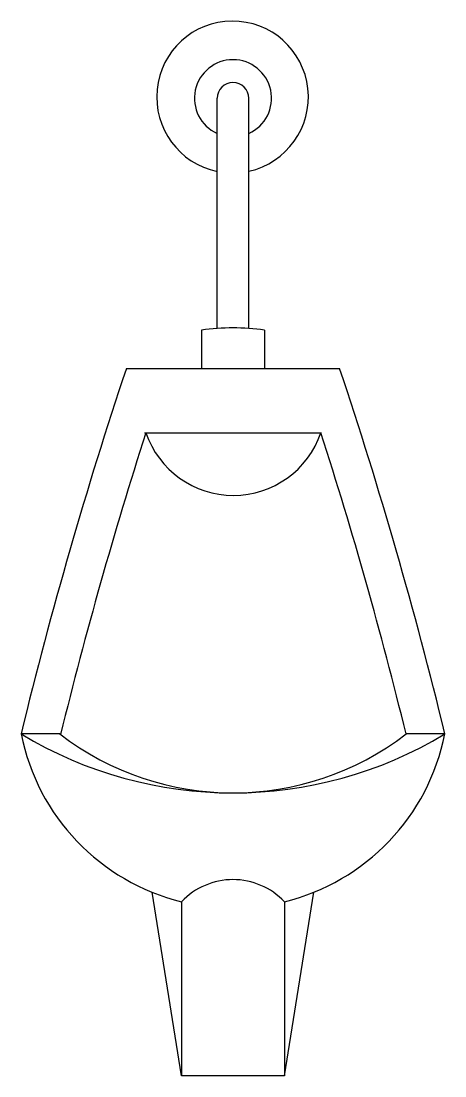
# Model space of a CAD drawing. Header units: millimetres. Extents: x -2965.5 to -2965.17, y 2978.352 to 2979.172.
import ezdxf

# ---------------------------------------------------------------- set-up
doc = ezdxf.new("R2010")
doc.units = ezdxf.units.MM
doc.header["$LTSCALE"] = 10
doc.layers.add('banheiro_louças', color=2, linetype='Continuous')

msp = doc.modelspace()

# ---------------------------------------------------------------- linework, layer by layer
at = {"layer": 'banheiro_louças'}
for p, q in [((-2965.34758, 2978.93283), (-2965.34758, 2979.1118)), ((-2965.32296, 2978.93283), (-2965.32296, 2979.1118)), ((-2965.35983, 2978.93154), (-2965.35983, 2978.9018)), ((-2965.31071, 2978.93154), (-2965.31071, 2978.9018)), ((-2965.41827, 2978.9018), (-2965.25227, 2978.9018)), ((-2965.40427, 2978.8518), (-2965.26626, 2978.8518)), ((-2965.47001, 2978.61765), (-2965.50027, 2978.61765)), ((-2965.17027, 2978.61765), (-2965.20053, 2978.61765)), ((-2965.37527, 2978.3518), (-2965.39827, 2978.49464)), ((-2965.29527, 2978.3518), (-2965.27227, 2978.49464)), ((-2965.37527, 2978.48722), (-2965.37527, 2978.3518)), ((-2965.29527, 2978.48722), (-2965.29527, 2978.3518)), ((-2965.29527, 2978.3518), (-2965.37527, 2978.3518))]:
    msp.add_line(p, q, dxfattribs=at)
msp.add_lwpolyline([(-2965.31071, 2978.93154, 0.0352), (-2965.33527, 2978.93327, 0.0352), (-2965.35983, 2978.93154, 0.091813)], format="xyb", dxfattribs=at)
for centre, radius, start, end in [((-2965.33561, 2979.11276), 0.05904, 282.37841, 258.30686), ((-2965.33527, 2979.1118), 0.03, 294.22636, 245.77364), ((-2965.33527, 2979.1118), 0.01231, 0, 180), ((-2962.09884, 2977.78995), 3.50069, 161.48167, 166.32347), ((-2968.5717, 2977.78995), 3.50069, 13.67653, 18.51833), ((-2962.09884, 2977.78995), 3.47069, 162.18485, 166.20977), ((-2965.33494, 2978.87518), 0.07206, 198.93596, 341.06404), ((-2968.57117, 2977.79035), 3.47069, 13.79023, 17.80816), ((-2965.33527, 2978.65067), 0.16827, 191.31575, 256.24848), ((-2965.33527, 2978.89158), 0.31978, 238.93685, 301.06315), ((-2965.33527, 2978.79268), 0.22088, 232.40979, 307.59021), ((-2965.33527, 2978.65067), 0.16827, 283.75152, 348.68425), ((-2965.33527, 2978.44927), 0.05514, 43.49792, 136.50208)]:
    msp.add_arc(centre, radius, start, end, dxfattribs=at)

doc.saveas('drawing.dxf')
